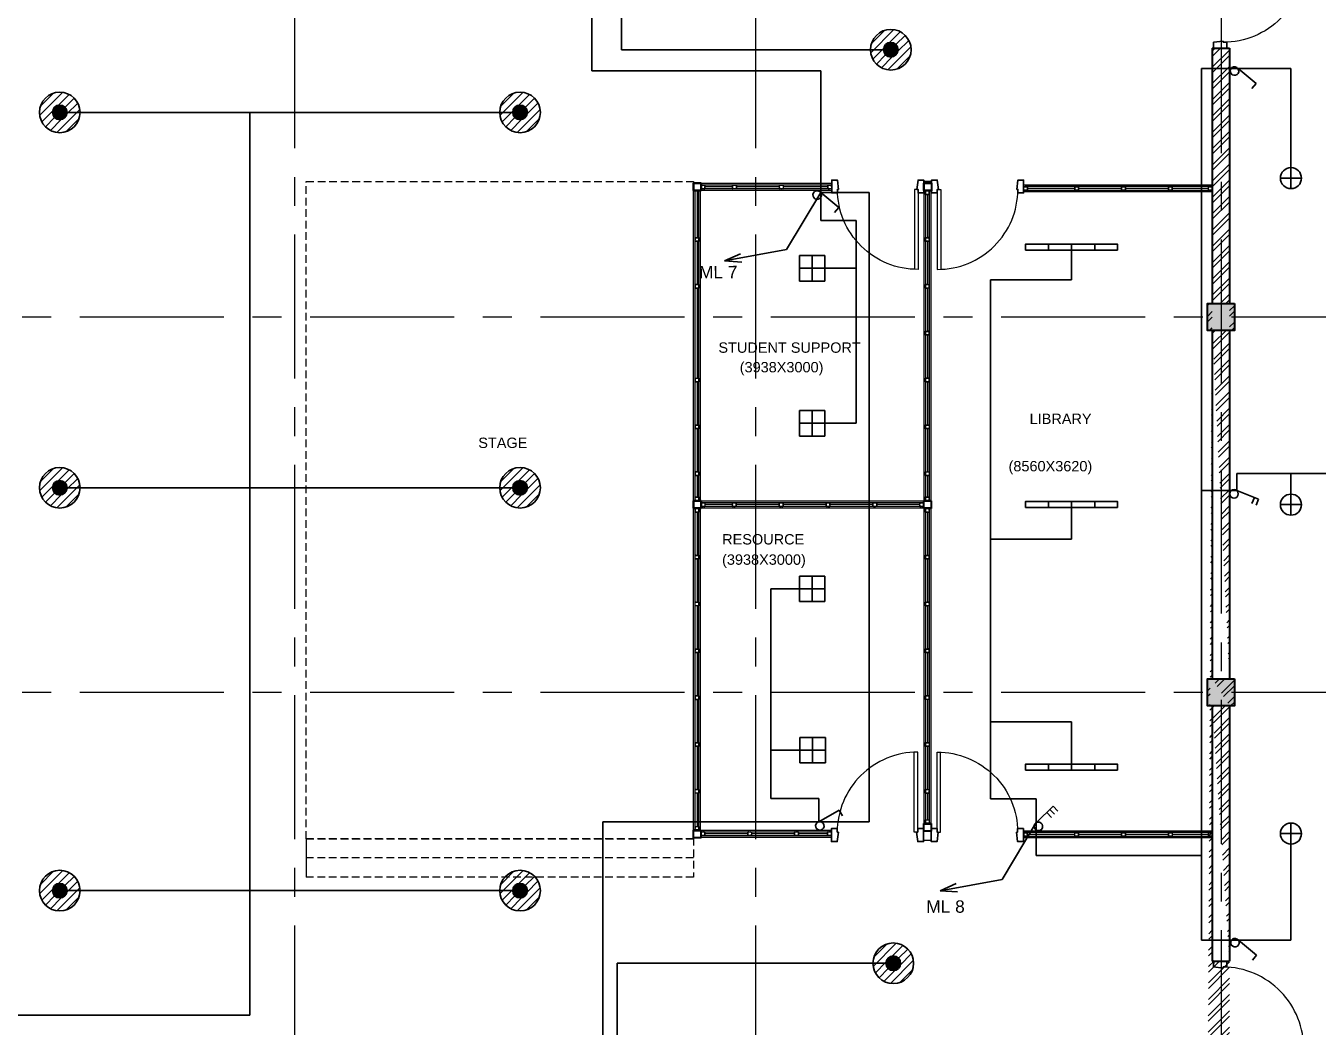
# Model space of a CAD drawing. Header units: inches. Extents: x 527934 to 2134587, y -408734 to 227304.
# Drawn here: x 1713119 to 1729950, y -12440 to 605 of the extents above; entities that cross this region are included whole.
import ezdxf

# ---------------------------------------------------------------- set-up
doc = ezdxf.new("R2010")
doc.units = ezdxf.units.IN
doc.header["$MEASUREMENT"] = 0
for name, pattern in [('CENTER', [2, 1.25, -0.25, 0.25, -0.25]), ('CONTINU', [0]), ('DASHED', [0.75, 0.5, -0.25])]:
    doc.linetypes.add(name, pattern=pattern)
for name, color, linetype, lineweight in [('1 LIGHT N SWITCH', 3, 'Continuous', 25), ('6 LIGHT PT WIRING', 3, 'Continuous', 25), ('centre line', 1, 'CENTER', 9), ('dim', 253, 'Continuous', 9), ('door', 77, 'Continuous', 13), ('enclosure - exterior', 30, 'Continuous', 30), ('furniture', 253, 'Continuous', 5), ('hatch', 250, 'Continuous', 5), ('hatch 2', 251, 'Continuous', 5), ('Index_Contour', 1, 'Continuous', 20), ('INSULATION', 253, 'Continuous', 5), ('metal', 40, 'Continuous', 18), ('partition wall', 5, 'Continuous', 20), ('steel pole', 145, 'Continuous', 20), ('text', 7, 'Continuous', 13), ('wall - brick', 30, 'Continuous', 35)]:
    doc.layers.add(name, color=color, linetype=linetype, lineweight=lineweight)
doc.layers.add('kpl_dessin fin', color=3, linetype='CONTINU')
doc.styles.add('labelling', font='arial.ttf')
doc.styles.get("Standard").update_dxf_attribs({"font": 'arial.ttf'})
doc.linetypes.add('BATTING', pattern='A,0.0001,-0.1,[134,ltypeshp.shx,S=0.1,R=0,X=-0.1,Y=0],-0.2,[134,ltypeshp.shx,S=0.1,R=180,X=0.1,Y=0],-0.1', length=0.4001)
doc.dimstyles.new('dim 100', dxfattribs={"dimtxt": 200, "dimasz": 90, "dimexe": 150, "dimexo": 150, "dimgap": 50, "dimtad": 1, "dimdec": 0, "dimzin": 0, "dimdsep": 46, "dimtxsty": 'Standard', "dimblk": 'ARCHTICK', "dimcen": 100, "dimdle": 150, "dimazin": 0, "dimtfac": 1, "dimtdec": 0, "dimtix": 1, "dimtmove": 2, "dimatfit": 3, "dimfxl": 150, "dimfxlon": 1, "dimtolj": 1, "dimtzin": 0, "dimarcsym": 0})

# ---------------------------------------------------------------- blocks, each defined once
blk = doc.blocks.new('hhhddhdhhdhd')
at = {"layer": 'hatch 2'}
h = blk.add_hatch(dxfattribs=at)
h.set_pattern_fill('ANSI31', color=256, scale=10.118546, angle=180)
h.set_pattern_definition([(225, (0, 0), (0.8943615741, -0.8943615741), [])])
h.paths.add_polyline_path([(2732477, 3237924), (2732477, 3237970), (2732523, 3237970), (2732523, 3237924)], flags=16)
edge = h.paths.add_edge_path()
edge.add_line((2732475, 3237972), (2732524, 3237972))
edge.add_arc((2732524, 3237972), 0.5, 0, 90, ccw=False)
edge.add_line((2732525, 3237972), (2732525, 3237923))
edge.add_arc((2732524, 3237923), 0.5, -90, 0, ccw=False)
edge.add_line((2732524, 3237922), (2732475, 3237922))
edge.add_arc((2732475, 3237923), 0.5, 180, 270, ccw=False)
edge.add_line((2732475, 3237923), (2732475, 3237972))
edge.add_arc((2732476, 3237972), 0.628, 101.3837, 186.5523, ccw=False)
at = {"layer": 'metal'}
for p, q in [((2732475, 3237923), (2732475, 3237972)), ((2732475, 3237972), (2732524, 3237972)), ((2732524, 3237922), (2732475, 3237922)), ((2732477, 3237970), (2732523, 3237970)), ((2732477, 3237924), (2732477, 3237970)), ((2732523, 3237924), (2732477, 3237924)), ((2732523, 3237970), (2732523, 3237924)), ((2732525, 3237972), (2732525, 3237923))]:
    blk.add_line(p, q, dxfattribs=at)
for centre, radius, start, end in [((2732476, 3237972), 0.628, 101.3837, 186.5523), ((2732475, 3237923), 0.5, 180, 270), ((2732524, 3237972), 0.5, 0, 90), ((2732524, 3237923), 0.5, 270, 0)]:
    blk.add_arc(centre, radius, start, end, dxfattribs=at)
blk = doc.blocks.new('Dd1')
at = {"layer": 'door'}
for p, q in [((6330599, 14377), (6330625, 14377)), ((6330625, 14377), (6330625, 13510)), ((6330587, 14339), (6330587, 13509))]:
    blk.add_line(p, q, dxfattribs=at)
at = {"layer": 'door', "lineweight": 25}
for points in [[(6330599, 14377), (6330587, 14377), (6330587, 14339), (6330524, 14339), (6330524, 14479), (6330587, 14479)], [(6331449, 14377), (6331461, 14377), (6331461, 14339), (6331524, 14339), (6331524, 14479), (6331461, 14479)]]:
    blk.add_lwpolyline(points, close=True, dxfattribs=at)
at = {"layer": 'door'}
blk.add_arc((6330593, 14377), 868, 269.6039, 0, dxfattribs=at)
blk = doc.blocks.new('_ArchTick')
at = {"color": 0, "linetype": 'ByBlock', "const_width": 0.15}
blk.add_lwpolyline([(-0.5, -0.5), (0.5, 0.5)], dxfattribs=at)
blk = doc.blocks.new('*D2103')
at = {"layer": 'Defpoints', "color": 0, "ltscale": 400}
for p in [(1727481, 1533), (1727481, 313), (1737324, 313)]:
    blk.add_point(p, dxfattribs=at)
at = {"layer": 'dim', "color": 0, "lineweight": -2, "ltscale": 400}
for p, q in [((1737174, 1533), (1737474, 1533)), ((1737324, 1683), (1737324, 163)), ((1737174, 313), (1737474, 313))]:
    blk.add_line(p, q, dxfattribs=at)
at = {"layer": 'dim', "color": 0, "lineweight": -2, "ltscale": 400, "xscale": 90, "yscale": 90, "zscale": 90}
for p, rotation in [((1737324, 1533), 90), ((1737324, 313), 270)]:
    blk.add_blockref('_ArchTick', p, dxfattribs=dict(at, rotation=rotation))
at = {"layer": 'dim', "color": 0, "ltscale": 400, "insert": (1737172, 923), "char_height": 200, "attachment_point": 5, "rotation": 90}
blk.add_mtext('\\A1;1220', dxfattribs=at)
blk = doc.blocks.new('*D2104')
at = {"layer": 'Defpoints', "color": 0, "ltscale": 400}
for p in [(1727517, 313), (1727517, -3013), (1737324, -3013)]:
    blk.add_point(p, dxfattribs=at)
at = {"layer": 'dim', "color": 0, "lineweight": -2, "ltscale": 400}
for p, q in [((1737324, 463), (1737324, -3163)), ((1737174, 313), (1737474, 313)), ((1737174, -3013), (1737474, -3013))]:
    blk.add_line(p, q, dxfattribs=at)
at = {"layer": 'dim', "color": 0, "lineweight": -2, "ltscale": 400, "xscale": 90, "yscale": 90, "zscale": 90}
for p, rotation in [((1737324, 313), 90), ((1737324, -3013), 270)]:
    blk.add_blockref('_ArchTick', p, dxfattribs=dict(at, rotation=rotation))
at = {"layer": 'dim', "color": 0, "ltscale": 400, "insert": (1737171, -1350), "char_height": 200, "attachment_point": 5, "rotation": 90}
blk.add_mtext('\\A1;3326', dxfattribs=at)
blk = doc.blocks.new('*D2105')
at = {"layer": 'Defpoints', "color": 0, "ltscale": 400}
for p in [(1727580, -3013), (1727580, -3363), (1737324, -3363)]:
    blk.add_point(p, dxfattribs=at)
at = {"layer": 'dim', "color": 0, "lineweight": -2, "ltscale": 400}
for p, q in [((1737174, -3013), (1737474, -3013)), ((1737324, -3013), (1737324, -2923)), ((1737324, -3013), (1737324, -3363)), ((1737174, -3363), (1737474, -3363)), ((1737324, -3363), (1737324, -3453))]:
    blk.add_line(p, q, dxfattribs=at)
at = {"layer": 'dim', "color": 0, "lineweight": -2, "ltscale": 400, "xscale": 90, "yscale": 90, "zscale": 90}
for p, rotation in [((1737324, -3013), 270), ((1737324, -3363), 90)]:
    blk.add_blockref('_ArchTick', p, dxfattribs=dict(at, rotation=rotation))
at = {"layer": 'dim', "color": 0, "ltscale": 400, "insert": (1737171, -3188), "char_height": 200, "attachment_point": 5, "rotation": 90}
blk.add_mtext('\\A1;350', dxfattribs=at)
blk = doc.blocks.new('*D2106')
at = {"layer": 'Defpoints', "color": 0, "ltscale": 400}
for p in [(1727517, -3363), (1727517, -7903), (1737324, -7903)]:
    blk.add_point(p, dxfattribs=at)
at = {"layer": 'dim', "color": 0, "lineweight": -2, "ltscale": 400}
for p, q in [((1737174, -3363), (1737474, -3363)), ((1737324, -3213), (1737324, -8053)), ((1737174, -7903), (1737474, -7903))]:
    blk.add_line(p, q, dxfattribs=at)
at = {"layer": 'dim', "color": 0, "lineweight": -2, "ltscale": 400, "xscale": 90, "yscale": 90, "zscale": 90}
for p, rotation in [((1737324, -3363), 90), ((1737324, -7903), 270)]:
    blk.add_blockref('_ArchTick', p, dxfattribs=dict(at, rotation=rotation))
at = {"layer": 'dim', "color": 0, "ltscale": 400, "insert": (1737172, -5633), "char_height": 200, "attachment_point": 5, "rotation": 90}
blk.add_mtext('\\A1;4540', dxfattribs=at)
blk = doc.blocks.new('*D2107')
at = {"layer": 'Defpoints', "color": 0, "ltscale": 400}
for p in [(1727580, -7903), (1727580, -8253), (1737324, -8253)]:
    blk.add_point(p, dxfattribs=at)
at = {"layer": 'dim', "color": 0, "lineweight": -2, "ltscale": 400}
for p, q in [((1737174, -7903), (1737474, -7903)), ((1737324, -7903), (1737324, -7813)), ((1737324, -7903), (1737324, -8253)), ((1737174, -8253), (1737474, -8253)), ((1737324, -8253), (1737324, -8343))]:
    blk.add_line(p, q, dxfattribs=at)
at = {"layer": 'dim', "color": 0, "lineweight": -2, "ltscale": 400, "xscale": 90, "yscale": 90, "zscale": 90}
for p, rotation in [((1737324, -7903), 270), ((1737324, -8253), 90)]:
    blk.add_blockref('_ArchTick', p, dxfattribs=dict(at, rotation=rotation))
at = {"layer": 'dim', "color": 0, "ltscale": 400, "insert": (1737171, -8078), "char_height": 200, "attachment_point": 5, "rotation": 90}
blk.add_mtext('\\A1;350', dxfattribs=at)
blk = doc.blocks.new('*D2583')
at = {"layer": 'Defpoints', "color": 0, "ltscale": 400}
for p in [(1728801, 9622), (1728801, -20888), (1738328, -20888)]:
    blk.add_point(p, dxfattribs=at)
at = {"layer": 'dim', "color": 0, "lineweight": -2, "ltscale": 400}
for p, q in [((1738328, 9772), (1738328, -21038)), ((1738178, 9622), (1738478, 9622)), ((1738178, -20888), (1738478, -20888))]:
    blk.add_line(p, q, dxfattribs=at)
at = {"layer": 'dim', "color": 0, "lineweight": -2, "ltscale": 400, "xscale": 90, "yscale": 90, "zscale": 90}
for p, rotation in [((1738328, 9622), 90), ((1738328, -20888), 270)]:
    blk.add_blockref('_ArchTick', p, dxfattribs=dict(at, rotation=rotation))
at = {"layer": 'dim', "color": 0, "ltscale": 400, "insert": (1738176, -5633), "char_height": 200, "attachment_point": 5, "rotation": 90}
blk.add_mtext('\\A1;30510', dxfattribs=at)
blk = doc.blocks.new('*D2584')
at = {"layer": 'Defpoints', "color": 0, "ltscale": 400}
for p in [(1730276, 10702), (1728796, 313), (1730276, 313)]:
    blk.add_point(p, dxfattribs=at)
at = {"layer": 'dim', "color": 0, "lineweight": -2, "ltscale": 400}
for p, q in [((1728796, 10552), (1728796, 10852)), ((1730276, 10552), (1730276, 10852)), ((1728646, 10702), (1730426, 10702))]:
    blk.add_line(p, q, dxfattribs=at)
at = {"layer": 'dim', "color": 0, "lineweight": -2, "ltscale": 400, "xscale": 90, "yscale": 90, "zscale": 90, "rotation": 180}
blk.add_blockref('_ArchTick', (1728796, 10702), dxfattribs=at)
at = {"layer": 'dim', "color": 0, "lineweight": -2, "ltscale": 400, "xscale": 90, "yscale": 90, "zscale": 90}
blk.add_blockref('_ArchTick', (1730276, 10702), dxfattribs=at)
at = {"layer": 'dim', "color": 0, "ltscale": 400, "insert": (1729536, 10854), "char_height": 200, "attachment_point": 5}
blk.add_mtext('\\A1;1480', dxfattribs=at)
blk = doc.blocks.new('*D2588')
at = {"layer": 'Defpoints', "color": 0, "ltscale": 400}
for p in [(1728796, -11579), (1730276, -11583), (1730276, -22061)]:
    blk.add_point(p, dxfattribs=at)
at = {"layer": 'dim', "color": 0, "lineweight": -2, "ltscale": 400}
for p, q in [((1728796, -21911), (1728796, -22211)), ((1730276, -21911), (1730276, -22211)), ((1728646, -22061), (1730426, -22061))]:
    blk.add_line(p, q, dxfattribs=at)
at = {"layer": 'dim', "color": 0, "lineweight": -2, "ltscale": 400, "xscale": 90, "yscale": 90, "zscale": 90, "rotation": 180}
blk.add_blockref('_ArchTick', (1728796, -22061), dxfattribs=at)
at = {"layer": 'dim', "color": 0, "lineweight": -2, "ltscale": 400, "xscale": 90, "yscale": 90, "zscale": 90}
blk.add_blockref('_ArchTick', (1730276, -22061), dxfattribs=at)
at = {"layer": 'dim', "color": 0, "ltscale": 400, "insert": (1729536, -21908), "char_height": 200, "attachment_point": 5}
blk.add_mtext('\\A1;1480', dxfattribs=at)
blk = doc.blocks.new('*D2120')
at = {"layer": 'Defpoints', "color": 0, "ltscale": 400}
for p in [(1698466, -11766), (1734566, -11766), (1698466, -23721)]:
    blk.add_point(p, dxfattribs=at)
at = {"layer": 'dim', "color": 0, "lineweight": -2, "ltscale": 400}
for p, q in [((1734716, -23721), (1698316, -23721)), ((1698466, -23571), (1698466, -23871)), ((1734566, -23571), (1734566, -23871))]:
    blk.add_line(p, q, dxfattribs=at)
at = {"layer": 'dim', "color": 0, "lineweight": -2, "ltscale": 400, "xscale": 90, "yscale": 90, "zscale": 90, "rotation": 180}
blk.add_blockref('_ArchTick', (1698466, -23721), dxfattribs=at)
at = {"layer": 'dim', "color": 0, "lineweight": -2, "ltscale": 400, "xscale": 90, "yscale": 90, "zscale": 90}
blk.add_blockref('_ArchTick', (1734566, -23721), dxfattribs=at)
at = {"layer": 'dim', "color": 0, "ltscale": 400, "insert": (1716516, -23569), "char_height": 200, "attachment_point": 5}
blk.add_mtext('\\A1;36100', dxfattribs=at)
blk = doc.blocks.new('*D2597')
at = {"layer": 'Defpoints', "color": 0, "ltscale": 400}
for p in [(1728796, -8253), (1728796, -11579), (1737324, -11579)]:
    blk.add_point(p, dxfattribs=at)
at = {"layer": 'furniture', "color": 0, "lineweight": -2, "ltscale": 400}
for p, q in [((1737324, -8103), (1737324, -11729)), ((1737174, -8253), (1737474, -8253)), ((1737174, -11579), (1737474, -11579))]:
    blk.add_line(p, q, dxfattribs=at)
at = {"layer": 'furniture', "color": 0, "lineweight": -2, "ltscale": 400, "xscale": 90, "yscale": 90, "zscale": 90}
for p, rotation in [((1737324, -8253), 90), ((1737324, -11579), 270)]:
    blk.add_blockref('_ArchTick', p, dxfattribs=dict(at, rotation=rotation))
at = {"layer": 'furniture', "color": 0, "ltscale": 400, "insert": (1737171, -9916), "char_height": 200, "attachment_point": 5, "rotation": 90}
blk.add_mtext('\\A1;3326', dxfattribs=at)
blk = doc.blocks.new('dome')
at = {"color": 3}
for p, q in [((542951, 234900), (542951, 235175)), ((543088, 235037), (542814, 235037))]:
    blk.add_line(p, q, dxfattribs=at)
blk.add_circle((542951, 235037), 137, dxfattribs=at)
blk = doc.blocks.new('one gang')
at = {"color": 3}
for p, q in [((546568, 231599), (546689, 231801)), ((546689, 231801), (546745, 231767))]:
    blk.add_line(p, q, dxfattribs=at)
blk.add_circle((546598, 231567), 42.7, dxfattribs=at)
blk = doc.blocks.new('3 gang')
at = {"color": 3}
for p, q in [((538510, 249309), (538630, 249511)), ((538630, 249511), (538686, 249477)), ((538630, 249511), (538686, 249477)), ((538585, 249432), (538641, 249398)), ((538585, 249432), (538641, 249398)), ((538606, 249470), (538662, 249436)), ((538606, 249470), (538662, 249436))]:
    blk.add_line(p, q, dxfattribs=at)
blk.add_circle((538540, 249277), 42.7, dxfattribs=at)
blk = doc.blocks.new('2 GANG')
at = {"color": 3}
for p, q in [((546997, 231907), (547117, 232109)), ((547095, 232071), (547151, 232037)), ((547117, 232109), (547173, 232075))]:
    blk.add_line(p, q, dxfattribs=at)
blk.add_circle((547027, 231875), 42.7, dxfattribs=at)
blk = doc.blocks.new('LOW BAY')
blk.add_hatch(color=3).paths.add_polyline_path([(1639198, -146648, 1), (1639333, -146648, 1)])
at = {"color": 3}
for p, q in [((1639079, -146677), (1639294, -146461)), ((1639086, -146591), (1639208, -146468)), ((1639254, -146581), (1639354, -146481)), ((1639314, -146601), (1639400, -146515)), ((1639099, -146737), (1639198, -146637)), ((1639239, -146835), (1639452, -146621)), ((1639332, -146662), (1639433, -146561)), ((1639133, -146782), (1639218, -146697)), ((1639179, -146816), (1639280, -146714)), ((1639326, -146827), (1639444, -146709))]:
    blk.add_line(p, q, dxfattribs=at)
for radius in [189, 68]:
    blk.add_circle((1639266, -146648), radius, dxfattribs=at)
blk = doc.blocks.new('1x36 TL MO')
at = {"color": 3}
for p, q in [((11329249, 640105), (11330290, 640105)), ((11329507, 640105), (11329507, 640038)), ((11329769, 640105), (11329769, 640038)), ((11330030, 640105), (11330030, 640038))]:
    blk.add_line(p, q, dxfattribs=at)
blk.add_lwpolyline([(11330290, 640105), (11330290, 640038), (11329249, 640038), (11329249, 640105)], dxfattribs=at)
blk = doc.blocks.new('1x1')
at = {"color": 3, "ltscale": 0.015}
for p, q in [((1177842.7, -86772.3), (1177405.3, -86772.3)), ((1177405.3, -86772.3), (1177405.3, -87209.7)), ((1177624, -86772.3), (1177624, -87209.7)), ((1177842.7, -87209.7), (1177842.7, -86772.3)), ((1177405.3, -86991), (1177842.7, -86991)), ((1177405.3, -87209.7), (1177842.7, -87209.7))]:
    blk.add_line(p, q, dxfattribs=at)
blk = doc.blocks.new('*U1933')
at = {"color": 3}
for p, q in [((-181338.44, -126920.6), (-181333.27, -126900.76)), ((-181333.27, -126900.76), (-181336.04, -126905.76)), ((-181333.27, -126900.76), (-181333.35, -126906.46)), ((-181326.36, -126938.56), (-181338.44, -126920.6))]:
    blk.add_line(p, q, dxfattribs=at)

msp = doc.modelspace()

# ---------------------------------------------------------------- hatches: boundary and pattern name
h = msp.add_hatch()
h.set_pattern_fill('ANSI31', color=256, scale=10, angle=-90)
h.set_pattern_definition([(315, (1763797.2655, 182312.1175), (0.8838834765, 0.8838834765), [])])
h.paths.add_polyline_path([(1698691.3, 9392.1), (1698691.3, 9622.1), (1698461.3, 9622.1), (1698461.3, 9392.1)])
h.paths.add_polyline_path([(1698753.8, -3362.9), (1698753.8, -3012.9), (1698403.8, -3012.9), (1698403.8, -3362.9)])
h.paths.add_polyline_path([(1698753.8, -8252.9), (1698753.8, -7902.9), (1698403.8, -7902.9), (1698403.8, -8252.9)])
h.paths.add_polyline_path([(1698753.8, -13148.9), (1698753.8, -12798.9), (1698403.8, -12798.9), (1698403.8, -13148.9)])
h.paths.add_polyline_path([(1698691.3, -20887.9), (1698691.3, -20657.9), (1698461.3, -20657.9), (1698461.3, -20887.9)])
h.paths.add_polyline_path([(1704811.3, -20950.4), (1704811.3, -20590.4), (1704451.3, -20590.4), (1704451.3, -20950.4)])
h.paths.add_polyline_path([(1710801.3, -20950.4), (1710801.3, -20590.4), (1710441.3, -20590.4), (1710441.3, -20950.4)])
h.paths.add_polyline_path([(1716796.3, -20950.4), (1716796.3, -20590.4), (1716436.3, -20590.4), (1716436.3, -20950.4)])
h.paths.add_polyline_path([(1722801.3, -20950.4), (1722801.3, -20590.4), (1722441.3, -20590.4), (1722441.3, -20950.4)])
h.paths.add_polyline_path([(1728801.3, -20887.9), (1728801.3, -20657.9), (1728571.3, -20657.9), (1728571.3, -20887.9)])
h.paths.add_polyline_path([(1728858.8, -13148.9), (1728858.8, -12798.9), (1728508.8, -12798.9), (1728508.8, -13148.9)])
h.paths.add_polyline_path([(1728858.8, -8252.9), (1728858.8, -7902.9), (1728508.8, -7902.9), (1728508.8, -8252.9)])
h.paths.add_polyline_path([(1728858.8, -3362.9), (1728858.8, -3012.9), (1728508.8, -3012.9), (1728508.8, -3362.9)])
h.paths.add_polyline_path([(1728858.8, 1533.1), (1728858.8, 1883.1), (1728508.8, 1883.1), (1728508.8, 1533.1)])
h.paths.add_polyline_path([(1728801.3, 9392.1), (1728801.3, 9622.1), (1728571.3, 9622.1), (1728571.3, 9392.1)])
h.paths.add_polyline_path([(1722801.3, 9324.6), (1722801.3, 9684.6), (1722441.3, 9684.6), (1722441.3, 9324.6)])
h.paths.add_polyline_path([(1716796.3, 9324.6), (1716796.3, 9684.6), (1716436.3, 9684.6), (1716436.3, 9324.6)])
h.paths.add_polyline_path([(1710801.3, 9324.6), (1710801.3, 9684.6), (1710441.3, 9684.6), (1710441.3, 9324.6)])
h.paths.add_polyline_path([(1704811.3, 9324.6), (1704811.3, 9684.6), (1704451.3, 9684.6), (1704451.3, 9324.6)])
at = {"layer": 'hatch', "lineweight": 5, "ltscale": 400}
h = msp.add_hatch(dxfattribs=at)
h.set_pattern_fill('ANSI32', color=256, scale=400)
h.set_pattern_definition([(45, (-909378.5, 35826.5), (-106.066017, 106.066017), []), (45, (-909307.79, 35826.5), (-106.066017, 106.066017), [])])
h.paths.add_polyline_path([(1728858.8, -3012.9), (1728858.8, -3362.9), (1728508.8, -3362.9), (1728508.8, -3012.9)])
h.paths.add_polyline_path([(1728858.8, -7902.9), (1728858.8, -8252.9), (1728508.8, -8252.9), (1728508.8, -7902.9)])
h.paths.add_polyline_path([(1728855.2, -13148.9), (1728858.8, -13148.9), (1728508.8, -13148.9), (1728505.2, -13148.9)])
h.paths.add_polyline_path([(1728801.3, -20657.9), (1728801.3, -20887.9), (1728571.3, -20887.9), (1728571.3, -20657.9)])
edge = h.paths.add_edge_path()
edge.add_line((1728571.3, 313.1), (1728571.3, -3012.9))
edge.add_line((1728571.3, 313.1), (1728796.3, 313.1))
edge.add_line((1728796.3, 313.1), (1728796.3, -3012.9))
edge.add_line((1728796.3, -3362.9), (1728796.3, -7902.9))
edge.add_line((1728571.3, -3362.9), (1728571.3, -7902.9))
edge.add_line((1728796.3, -8252.9), (1728796.3, -11578.9))
edge.add_line((1728571.3, -8252.9), (1728571.3, -11578.9))
edge.add_line((1728571.3, -11578.9), (1728796.3, -11578.9))
edge.add_line((1728796.3, -13148.9), (1728796.3, -20657.9))
edge.add_line((1728571.3, -13148.9), (1728571.3, -13326.9))
edge.add_line((1728571.3, -13326.9), (1728571.3, -20657.9))
edge.add_line((1728571.3, -20882.9), (1728471.3, -20882.9))
edge.add_line((1728571.3, -20657.9), (1728471.3, -20657.9))
edge.add_line((1728471.3, -20657.9), (1728471.3, -20882.9))

# ---------------------------------------------------------------- linework, layer by layer
at = {"layer": '6 LIGHT PT WIRING', "ltscale": 400}
for p, q in [((1720876.4, 1903.8), (1720876.4, 293.6)), ((1720489, 1708.1), (1720489, 17)), ((1724383.8, 293.6), (1720876.4, 293.6)), ((1720489, 17), (1723471.7, 17)), ((1723471.7, -1568), (1723471.7, 17)), ((1728907.2, 47), (1728430, 47)), ((1728430, 47), (1728430, -11308)), ((1728907.2, 47), (1729596.3, 47)), ((1729596.3, -1379.1), (1729596.3, 47)), ((1713560, -522.9), (1719555, -522.9)), ((1716036, -12284.5), (1716036, -522.9)), ((1723471.7, -1568), (1723471.7, -1931.5)), ((1723471.7, -1568), (1724101.5, -1568)), ((1724101.5, -9763.9), (1724101.5, -1568)), ((1723471.7, -1931.5), (1723933.5, -1931.5)), ((1723933.5, -1931.5), (1723933.5, -4573.3)), ((1726738.8, -2278.7), (1726738.8, -2704)), ((1723361.3, -2554.1), (1723933.5, -2554.1)), ((1725684, -9465.5), (1725684, -2704)), ((1725684, -2704), (1726738.8, -2704)), ((1723361.3, -4573.3), (1723933.5, -4573.3)), ((1728889.4, -5447.6), (1728889.4, -5228.5)), ((1728889.4, -5228.5), (1731156.5, -5228.5)), ((1729596.3, -5632.9), (1729596.3, -5228.5)), ((1713560, -5412.9), (1719555, -5412.9)), ((1728889.4, -5447.6), (1728430, -5447.6)), ((1726738.8, -5632.9), (1726738.8, -6084.8)), ((1725684, -6084.8), (1726738.8, -6084.8)), ((1722821.5, -9459.5), (1722821.5, -6730.9)), ((1723361.3, -6730.9), (1722821.5, -6730.9)), ((1725684, -8464.5), (1726738.8, -8464.5)), ((1726738.8, -9053.5), (1726738.8, -8464.5)), ((1723366.3, -8831.9), (1722821.5, -8831.9)), ((1723446.7, -9459.5), (1722821.5, -9459.5)), ((1723446.7, -9763.9), (1723446.7, -9459.5)), ((1726279.8, -9465.5), (1725684, -9465.5)), ((1726279.8, -9773.7), (1726279.8, -9465.5)), ((1720634.5, -13213.2), (1720634.5, -9763.9)), ((1723446.7, -9763.9), (1720634.5, -9763.9)), ((1723446.7, -9763.9), (1724101.5, -9763.9)), ((1726279.8, -9773.7), (1726279.8, -10204)), ((1729596.3, -9917.9), (1729596.3, -11308)), ((1726279.8, -10204), (1728430, -10204)), ((1713560, -10661.9), (1719555, -10661.9)), ((1728912.7, -11308), (1728430, -11308)), ((1728912.7, -11308), (1729596.3, -11308)), ((1720822.3, -13213.2), (1720822.3, -11608.4)), ((1724416.3, -11608.4), (1720822.3, -11608.4)), ((1699527, -12284.5), (1716036, -12284.5))]:
    msp.add_line(p, q, dxfattribs=at)
at = {"layer": 'centre line', "ltscale": 1500}
for p, q in [((1716616.3, 12884.6), (1716616.3, -24602)), ((1722621.3, 12884.6), (1722621.3, -24602)), ((1728686.3, 12822.1), (1728686.3, -24602)), ((1692822, -3187.9), (1740028.1, -3187.9)), ((1692822, -8077.9), (1740028.1, -8077.9))]:
    msp.add_line(p, q, dxfattribs=at)
at = {"layer": 'enclosure - exterior'}
for p, q in [((1724814.7, -1422.2), (1724914.7, -1422.2)), ((1721816.3, -5680.9), (1721816.3, -5584.9)), ((1726111.3, -9884.9), (1726111.3, -9974.9))]:
    msp.add_line(p, q, dxfattribs=at)
at = {"layer": 'Index_Contour', "color": 0, "ltscale": 0.5}
for p, q in [((1722349.7, -1519.5), (1722349.7, -1517.5)), ((1722959.7, -1519.5), (1722959.7, -1517.5)), ((1722346.2, -5607.9), (1722346.2, -5609.9)), ((1722956.2, -5607.9), (1722956.2, -5609.9)), ((1721836.3, -7537.9), (1721838.3, -7537.9)), ((1724886.3, -9367.9), (1724884.3, -9367.9))]:
    msp.add_line(p, q, dxfattribs=at)
at = {"layer": 'INSULATION', "linetype": 'BATTING', "ltscale": 400}
for p, q in [((1722119.5, -1494.5), (1721962.3, -1494.5)), ((1724861.3, -1544.5), (1724861.3, -1546.5)), ((1726116.7, -1514.9), (1726114.7, -1514.9)), ((1728571.3, -1514.9), (1728569.3, -1514.9)), ((1724861.3, -5580.9), (1724861.3, -5582.9)), ((1724861.3, -5682.9), (1724861.3, -5684.9)), ((1724861.3, -9787.1), (1724861.3, -9789.1)), ((1726113.3, -9929.2), (1726111.3, -9929.2)), ((1728571.3, -9894.2), (1728569.3, -9894.2))]:
    msp.add_line(p, q, dxfattribs=at)
at = {"layer": 'INSULATION', "linetype": 'BATTING', "ltscale": 50}
for p, q in [((1722326.7, -1494.5), (1722112.8, -1494.5)), ((1722729.5, -1494.5), (1722372.7, -1494.5)), ((1722936.7, -1494.5), (1722729.5, -1494.5)), ((1723387.5, -1494.5), (1722983.9, -1494.5)), ((1723564.7, -1494.5), (1723387.5, -1494.5)), ((1721861.3, -1549.5), (1721861.3, -2156.5)), ((1724861.3, -1594.5), (1724861.3, -2156.5)), ((1726783.4, -1514.9), (1726164.7, -1514.9)), ((1727393.4, -1514.9), (1726829.4, -1514.9)), ((1728003.4, -1514.9), (1727439.4, -1514.9)), ((1728523.3, -1514.9), (1728049.4, -1514.9)), ((1721861.3, -2202.5), (1721861.3, -2766.5)), ((1724861.3, -2202.5), (1724861.3, -2766.5)), ((1721861.3, -2812.5), (1721861.3, -3986.5)), ((1724861.3, -2812.5), (1724861.3, -3376.5)), ((1724861.3, -3422.5), (1724861.3, -3986.5)), ((1721861.3, -4032.5), (1721861.3, -4596.5)), ((1724861.3, -4032.5), (1724861.3, -4596.5)), ((1721861.3, -4642.5), (1721861.3, -5206.5)), ((1724861.3, -4642.5), (1724861.3, -5206.5)), ((1721861.3, -5252.5), (1721861.3, -5534.9)), ((1724861.3, -5252.5), (1724861.3, -5534.9)), ((1722323.3, -5632.9), (1721962.2, -5632.9)), ((1722931.3, -5632.9), (1722369.3, -5632.9)), ((1723541.3, -5632.9), (1722981.3, -5632.9)), ((1724151.3, -5632.9), (1723591.3, -5632.9)), ((1724762.2, -5632.9), (1724201.3, -5632.9)), ((1721864.2, -5732.9), (1721863.8, -6292.9)), ((1724861.3, -5730.9), (1724861.3, -6292.9)), ((1721863.8, -6342.9), (1721863.4, -6902.9)), ((1724861.3, -6340.9), (1724861.3, -6904.9)), ((1721863.4, -6952.9), (1721863, -7512.9)), ((1724861.3, -6950.9), (1724861.3, -7514.9)), ((1721862.9, -7562.9), (1721862.6, -8122.9)), ((1724861.3, -7560.9), (1724861.3, -8124.9)), ((1721862.5, -8172.9), (1721862.1, -8732.9)), ((1724861.3, -8170.9), (1724861.3, -8734.9)), ((1721862.1, -8782.9), (1721861.7, -9342.9)), ((1724861.3, -8780.9), (1724861.3, -9344.9)), ((1721861.7, -9392.9), (1721861.4, -9824.9)), ((1724861.3, -9390.9), (1724861.3, -9741.1)), ((1722522.4, -9921.9), (1721960.8, -9921.9)), ((1723133.2, -9921.9), (1722571.2, -9921.9)), ((1723561.3, -9921.9), (1723179.2, -9921.9)), ((1726783.4, -9929.2), (1726161.3, -9929.2)), ((1727393.4, -9929.2), (1726829.4, -9929.2)), ((1728003.4, -9929.2), (1727439.4, -9929.2)), ((1728523.3, -9929.2), (1728049.4, -9929.2))]:
    msp.add_line(p, q, dxfattribs=at)
at = {"layer": 'kpl_dessin fin', "ltscale": 0.5}
msp.add_line((1721816.3, -9974.9), (1721816.3, -9984.9), dxfattribs=at)
at = {"layer": 'metal', "lineweight": 30}
for p, q in [((1721914.3, -1444.5), (1721814.3, -1444.5)), ((1724914.7, -1444.5), (1724814.7, -1444.5)), ((1724814.7, -1444.5), (1724814.7, -1544.5)), ((1721914.3, -1544.5), (1721814.3, -1544.5)), ((1724914.7, -1544.5), (1724814.7, -1544.5)), ((1721914.3, -5582.9), (1721814.3, -5582.9)), ((1721914.3, -5682.9), (1721814.3, -5682.9)), ((1724911.3, -5582.9), (1724811.3, -5582.9)), ((1724911.3, -5682.9), (1724811.3, -5682.9)), ((1721911.3, -9874.9), (1721811.3, -9874.9)), ((1724911.3, -9789.1), (1724811.3, -9789.1)), ((1724911.3, -9889.1), (1724811.3, -9889.1)), ((1721911.3, -9974.9), (1721811.3, -9974.9))]:
    msp.add_line(p, q, dxfattribs=at)
for points in [[(1721814.3, -1444.5), (1721814.3, -1544.5)], [(1721914.3, -1444.5), (1721914.3, -1544.5)], [(1724814.7, -1444.5), (1724814.7, -1544.5)], [(1724914.7, -1444.5), (1724914.7, -1544.5)], [(1721814.3, -5582.9), (1721814.3, -5682.9)], [(1721914.3, -5582.9), (1721914.3, -5682.9)], [(1724811.3, -5582.9), (1724811.3, -5682.9)], [(1724911.3, -5582.9), (1724911.3, -5682.9)], [(1721811.3, -9874.9), (1721811.3, -9974.9)], [(1721911.3, -9874.9), (1721911.3, -9974.9)], [(1724811.3, -9789.1), (1724811.3, -9889.1)], [(1724911.3, -9789.1), (1724911.3, -9889.1)]]:
    msp.add_lwpolyline(points, dxfattribs=at)
for points in [[(1721912.3, -1446.5), (1721912.3, -1542.5), (1721816.3, -1542.5), (1721816.3, -1446.5)], [(1724912.7, -1446.5), (1724912.7, -1542.5), (1724816.7, -1542.5), (1724816.7, -1446.5)], [(1721912.3, -5584.9), (1721912.3, -5680.9), (1721816.3, -5680.9), (1721816.3, -5584.9)], [(1724909.3, -5584.9), (1724909.3, -5680.9), (1724813.3, -5680.9), (1724813.3, -5584.9)], [(1721909.3, -9876.9), (1721909.3, -9972.9), (1721813.3, -9972.9), (1721813.3, -9876.9)], [(1724909.3, -9791.1), (1724909.3, -9887.1), (1724813.3, -9887.1), (1724813.3, -9791.1)]]:
    msp.add_lwpolyline(points, close=True, dxfattribs=at)
at = {"layer": 'partition wall', "lineweight": 18}
for p, q in [((1723614.7, -1449.5), (1721914.3, -1449.5)), ((1723594.7, -1469.5), (1721914.3, -1469.5)), ((1728571.3, -1469.9), (1726114.5, -1469.9)), ((1728571.3, -1489.9), (1726134.7, -1489.9)), ((1721816.3, -5582.9), (1721816.3, -1544.5)), ((1721836.3, -5582.9), (1721836.3, -1544.5)), ((1721886.3, -5582.9), (1721886.3, -1544.5)), ((1721906.3, -5582.9), (1721906.3, -1544.5)), ((1723594.7, -1519.5), (1721914.3, -1519.5)), ((1723614.7, -1539.5), (1721914.3, -1539.5)), ((1724816.3, -1544.5), (1724816.3, -5582.9)), ((1724816.3, -1600.3), (1724816.3, -5582.9)), ((1724836.3, -1544.5), (1724836.3, -5582.9)), ((1724886.3, -1544.5), (1724886.3, -5582.9)), ((1724906.3, -1544.5), (1724906.3, -5582.9)), ((1724906.3, -1544.5), (1724906.3, -5582.9)), ((1728571.3, -1559.9), (1726114.7, -1559.9)), ((1728571.3, -1539.9), (1726134.7, -1539.9)), ((1721816.3, -9874.9), (1721816.3, -5682.9)), ((1721836.3, -9874.9), (1721836.3, -5682.9)), ((1721886.3, -9874.9), (1721886.3, -5682.9)), ((1721906.3, -9874.9), (1721906.3, -5682.9)), ((1724811.3, -5587.9), (1721914.3, -5587.9)), ((1724811.3, -5607.9), (1721914.3, -5607.9)), ((1724811.3, -5657.9), (1721914.3, -5657.9)), ((1724811.3, -5677.9), (1721914.3, -5677.9)), ((1724816.3, -5682.9), (1724816.3, -9789.1)), ((1724816.3, -5682.9), (1724816.3, -9789.1)), ((1724836.3, -5682.9), (1724836.3, -9789.1)), ((1724886.3, -5682.9), (1724886.3, -9789.1)), ((1724906.3, -5682.9), (1724906.3, -9789.1)), ((1724906.3, -5682.9), (1724906.3, -9789.1)), ((1721816.3, -9874.9), (1723611.3, -9874.9)), ((1721911.3, -9894.9), (1723611.3, -9894.9)), ((1728571.3, -9884.9), (1726111.3, -9884.9)), ((1728571.3, -9904.9), (1726131.3, -9904.9)), ((1721911.3, -9944.9), (1723611.3, -9944.9)), ((1721911.3, -9964.9), (1723611.3, -9964.9)), ((1724811.3, -10004.2), (1724911.3, -10004.2)), ((1728571.3, -9974.9), (1726111.3, -9974.9)), ((1728571.3, -9954.9), (1726131.3, -9954.9))]:
    msp.add_line(p, q, dxfattribs=at)
at = {"layer": 'steel pole'}
for p, q in [((1721771.3, -1424.9), (1721796.3, -1424.9)), ((1721796.3, -1424.9), (1721816.5, -1424.9)), ((1721816.5, -1424.9), (1721816.5, -1444.5))]:
    msp.add_line(p, q, dxfattribs=at)
at = {"layer": 'steel pole', "ltscale": 8000}
msp.add_line((1716771.3, -9984.9), (1716771.3, -10484.9), dxfattribs=at)
at = {"layer": 'steel pole', "linetype": 'DASHED', "ltscale": 200}
for p, q in [((1716771.3, -9984.9), (1721816.3, -9984.9)), ((1721816.3, -9974.9), (1721816.3, -10484.9))]:
    msp.add_line(p, q, dxfattribs=at)
for points in [[(1721816.3, -9984.9), (1716771.3, -9984.9), (1716771.3, -1424.9), (1721771.3, -1424.9)], [(1721816.3, -9984.9), (1716771.3, -9984.9)], [(1721816.3, -10234.9), (1716771.3, -10234.9)], [(1721816.3, -10484.9), (1716771.3, -10484.9)]]:
    msp.add_lwpolyline(points, dxfattribs=at)
at = {"layer": 'wall - brick'}
for p, q in [((1728571.3, 313.1), (1728571.3, -3012.9)), ((1728571.3, 313.1), (1728796.3, 313.1)), ((1728796.3, 313.1), (1728796.3, -3012.9)), ((1728571.3, -3362.9), (1728571.3, -5112.9)), ((1728571.3, -3362.9), (1728571.3, -7902.9)), ((1728796.3, -3362.9), (1728796.3, -5112.9)), ((1728796.3, -3362.9), (1728796.3, -7902.9)), ((1728571.3, -8252.9), (1728571.3, -11578.9)), ((1728796.3, -8252.9), (1728796.3, -11578.9)), ((1724911.3, -9789.1), (1724816.3, -9789.1)), ((1728571.3, -11578.9), (1728796.3, -11578.9))]:
    msp.add_line(p, q, dxfattribs=at)
for points in [[(1728858.8, -3012.9), (1728858.8, -3362.9), (1728508.8, -3362.9), (1728508.8, -3012.9)], [(1728858.8, -7902.9), (1728858.8, -8252.9), (1728508.8, -8252.9), (1728508.8, -7902.9)]]:
    msp.add_lwpolyline(points, close=True, dxfattribs=at)

# ---------------------------------------------------------------- block references
at = {"layer": '1 LIGHT N SWITCH'}
for name, p, xscale, yscale, zscale in [('LOW BAY', (-570587.9, 205600.8), 1.399999999906868, 1.399999999994179, 1.4), ('LOW BAY', (-581411.7, 204784.3), 1.399999999906868, 1.399999999994179, 1.4), ('LOW BAY', (-575416.7, 204784.3), 1.399999999906868, 1.399999999994179, 1.4), ('1x1', (828367, 63559.1), 0.7600000000093132, 0.7599999999947613, 0.76), ('1x1', (828367, 61539.9), 0.7600000000093132, 0.7599999999947613, 0.76), ('LOW BAY', (-581411.7, 199894.3), 1.399999999906868, 1.399999999994179, 1.4), ('LOW BAY', (-575416.7, 199894.3), 1.399999999906868, 1.399999999994179, 1.4), ('1x1', (828367, 59382.3), 0.7600000000093132, 0.7599999999947613, 0.76), ('1x1', (828372, 57281.3), 0.7600000000093132, 0.7599999999947613, 0.76), ('LOW BAY', (-581411.7, 194645.3), 1.399999999906868, 1.399999999994179, 1.4), ('LOW BAY', (-575416.7, 194645.3), 1.399999999906868, 1.399999999994179, 1.4), ('LOW BAY', (-570555.4, 193698.8), 1.399999999906868, 1.399999999994179, 1.4)]:
    msp.add_blockref(name, p, dxfattribs=dict(at, xscale=xscale, yscale=yscale, zscale=zscale))
at = {"layer": '1 LIGHT N SWITCH', "zscale": 1.3}
for name, p, xscale, yscale, rotation in [('one gang', (1539225.6, 748067.2), 1.299999999716971, 1.300000000410364, 261.2650923356792), ('one gang', (1533790.1, 746452.2), 1.299999999716971, 1.300000000410364, 261.2650923356792), ('2 GANG', (1318073.8, 648599.1), 1.299999999508994, 1.300000000017462, 279.1582698541408), ('one gang', (956541, 76079.3), 1.299999999604425, 1.300000000410364, 330.6492706324597), ('3 gang', (965010, -134664.8), 1.29999999985758, 1.299999999144347, 344.4744341224027), ('one gang', (1539231.1, 736712.2), 1.299999999716971, 1.300000000410364, 261.2650923356792)]:
    msp.add_blockref(name, p, dxfattribs=dict(at, xscale=xscale, yscale=yscale, rotation=rotation))
at = {"layer": '1 LIGHT N SWITCH'}
for p in [(1186645.3, -236416.5), (1186645.3, -240670.3), (1186645.3, -244955.3)]:
    msp.add_blockref('dome', p, dxfattribs=at)
at = {"layer": '1 LIGHT N SWITCH', "color": 3, "xscale": 1.154999999329448, "yscale": 1.154999999329448, "zscale": 1.155, "rotation": 180}
for p in [(14812621.8, 737003.9), (14812621.8, 733649.7), (14812621.8, 730229)]:
    msp.add_blockref('1x36 TL MO', p, dxfattribs=at)
at = {"layer": '6 LIGHT PT WIRING', "color": 3, "xscale": 39.99999999996368, "yscale": 40, "zscale": 40.00000000000001, "rotation": 115.0040372221575}
for p in [(-5943929.8, 4425529.1), (-5941121.7, 4417323.4)]:
    msp.add_blockref('*U1933', p, dxfattribs=at)
at = {"layer": 'dim'}
for p, xscale, yscale, zscale, rotation in [((1746253.6, 7724772.3), -1.220000000001164, 1.220000000001164, 1.22, 90), ((-5871717.4, 7352.7), -1.199999999953434, 1.19999999999709, 1.2, 180), ((1667267.1, -7735813.9), 1.22000000000349, 1.220000000001164, 1.22, 89.41411181213581)]:
    msp.add_blockref('Dd1', p, dxfattribs=dict(at, xscale=xscale, yscale=yscale, zscale=zscale, rotation=rotation))
at = {"layer": 'dim', "xscale": 1.199999999953434, "yscale": 1.19999999999709, "zscale": 1.2}
msp.add_blockref('Dd1', (-5871714, -18779), dxfattribs=at)
at = {"layer": 'Index_Contour', "color": 0, "rotation": 270}
for p in [(-1516008.2, 2731005.5), (-1515597.8, 2731005.5), (-1514987.8, 2731005.5), (-1514357.8, 2731005.5), (-1511807.8, 2730985.1), (-1511141.1, 2730985.1), (-1510531.1, 2730985.1), (-1509921.1, 2730985.1), (-1509401.2, 2730985.1), (-1513086.1, 2730930.5), (-1516086.2, 2730320.5), (-1513086.1, 2730320.5), (-1516086.2, 2729710.5), (-1513086.1, 2729710.5), (-1513086.1, 2729100.5), (-1516086.2, 2728490.5), (-1513086.1, 2728490.5), (-1516086.2, 2727880.5), (-1513086.1, 2727880.5), (-1516086.2, 2727270.5), (-1513086.1, 2727270.5), (-1516086.2, 2726942.1), (-1513086.2, 2726942.1), (-1516086.2, 2726792.1), (-1516008.2, 2726867.1), (-1515601.2, 2726867.1), (-1514991.2, 2726867.1), (-1514381.2, 2726867.1), (-1513161.2, 2726867.1), (-1513086.2, 2726792.1), (-1516086.2, 2726182.1), (-1513086.2, 2726182.1), (-1516086.2, 2725572.1), (-1513086.2, 2725572.1), (-1516086.2, 2724962.1), (-1513086.1, 2724962.1), (-1516086.2, 2724352.1), (-1513086.2, 2724352.1), (-1516086.2, 2723742.1), (-1513086.2, 2723742.1), (-1516086.2, 2723132.1), (-1513086.2, 2723132.1), (-1513086.1, 2722735.9), (-1516086.2, 2722650.1), (-1516011.2, 2722580.1), (-1515401.3, 2722580.1), (-1514791.3, 2722580.1), (-1514361.2, 2722580.1), (-1511811.2, 2722570.1), (-1511141.1, 2722570.1), (-1510531.1, 2722570.1), (-1509921.1, 2722570.1), (-1509401.2, 2722570.1)]:
    msp.add_blockref('hhhddhdhhdhd', p, dxfattribs=at)
at = {"layer": 'partition wall', "lineweight": 18, "rotation": 270}
msp.add_blockref('hhhddhdhhdhd', (-1513771.2, 2726867.1), dxfattribs=at)
at = {"layer": 'partition wall', "lineweight": 18, "xscale": 1.199999999953434, "yscale": 1.19999999999709, "zscale": 1.2, "rotation": 180}
msp.add_blockref('Dd1', (9321440, 7352.7), dxfattribs=at)
at = {"layer": 'text', "xscale": -1.199999999953434, "yscale": 1.19999999999709, "zscale": 1.2}
msp.add_blockref('Dd1', (9321443.4, -18779), dxfattribs=at)

# ---------------------------------------------------------------- texts
at = {"layer": '6 LIGHT PT WIRING', "color": 3, "ltscale": 0.005, "char_height": 161.28, "attachment_point": 5, "rotation": 0.25602, "style": 'labelling'}
for s, insert in [('ML 7', (1722137, -2603.5)), ('ML 8', (1725097, -10871))]:
    msp.add_mtext(s, dxfattribs=dict(at, insert=insert))
at = {"layer": 'text'}
for s, p in [('STUDENT SUPPORT', (1722139.1, -3654.6)), ('(3938X3000)', (1722416.8, -3909.6)), ('LIBRARY', (1726192.6, -4582.4)), ('STAGE', (1719011.6, -4895)), ('(8560X3620)', (1725918, -5199.5)), ('RESOURCE', (1722188.4, -6152.2)), ('(3938X3000)', (1722187, -6416.5))]:
    msp.add_text(s, height=135, dxfattribs=at).set_placement(p)

# ---------------------------------------------------------------- dimensions: what is measured, and where the dimension line sits
at = {"layer": 'dim', "ltscale": 400}
for base, p1, p2, picture, middle in [((1730276.3, 10702.2), (1728796.3, 313.1), (1730276.3, 313.1), '*D2584', (1729536.3, 10854.4)), ((1730276.3, -22060.5), (1728796.3, -11578.9), (1730276.3, -11583.2), '*D2588', (1729536.3, -21908.4)), ((1698466.3, -23721.2), (1734566.3, -11766.4), (1698466.3, -11766.4), '*D2120', (1716516.3, -23569))]:
    dim = msp.add_linear_dim(base=base, p1=p1, p2=p2, dimstyle='dim 100', override={"dimpost": '\\X'}, dxfattribs=at)
    dim.commit()
    dim.dimension.update_dxf_attribs({"geometry": picture, "text_midpoint": middle})
for base, p1, p2, picture, middle in [((1738328.2, -20887.9), (1728801.3, 9622.1), (1728801.3, -20887.9), '*D2583', (1738176, -5632.9)), ((1737323.6, 313.1), (1727480.8, 1533.1), (1727480.8, 313.1), '*D2103', (1737171.5, 923.1)), ((1737323.6, -3012.9), (1727517.1, 313.1), (1727517.1, -3012.9), '*D2104', (1737171.5, -1349.9)), ((1737323.6, -3362.9), (1727579.6, -3012.9), (1727579.6, -3362.9), '*D2105', (1737171.5, -3187.9)), ((1737323.6, -7902.9), (1727517.1, -3362.9), (1727517.1, -7902.9), '*D2106', (1737171.5, -5632.9)), ((1737323.6, -8252.9), (1727579.6, -7902.9), (1727579.6, -8252.9), '*D2107', (1737171.5, -8077.9))]:
    dim = msp.add_linear_dim(base=base, p1=p1, p2=p2, angle=90, dimstyle='dim 100', override={"dimpost": '\\X'}, dxfattribs=at)
    dim.commit()
    dim.dimension.update_dxf_attribs({"geometry": picture, "text_midpoint": middle})
at = {"layer": 'furniture', "ltscale": 400}
dim = msp.add_linear_dim(base=(1737323.6, -11578.9), p1=(1728796.3, -8252.9), p2=(1728796.3, -11578.9), angle=90, dimstyle='dim 100', override={"dimpost": '\\X'}, dxfattribs=at)
dim.commit()
dim.dimension.update_dxf_attribs({"geometry": '*D2597', "text_midpoint": (1737171.5, -9915.9)})

doc.saveas('drawing.dxf')
